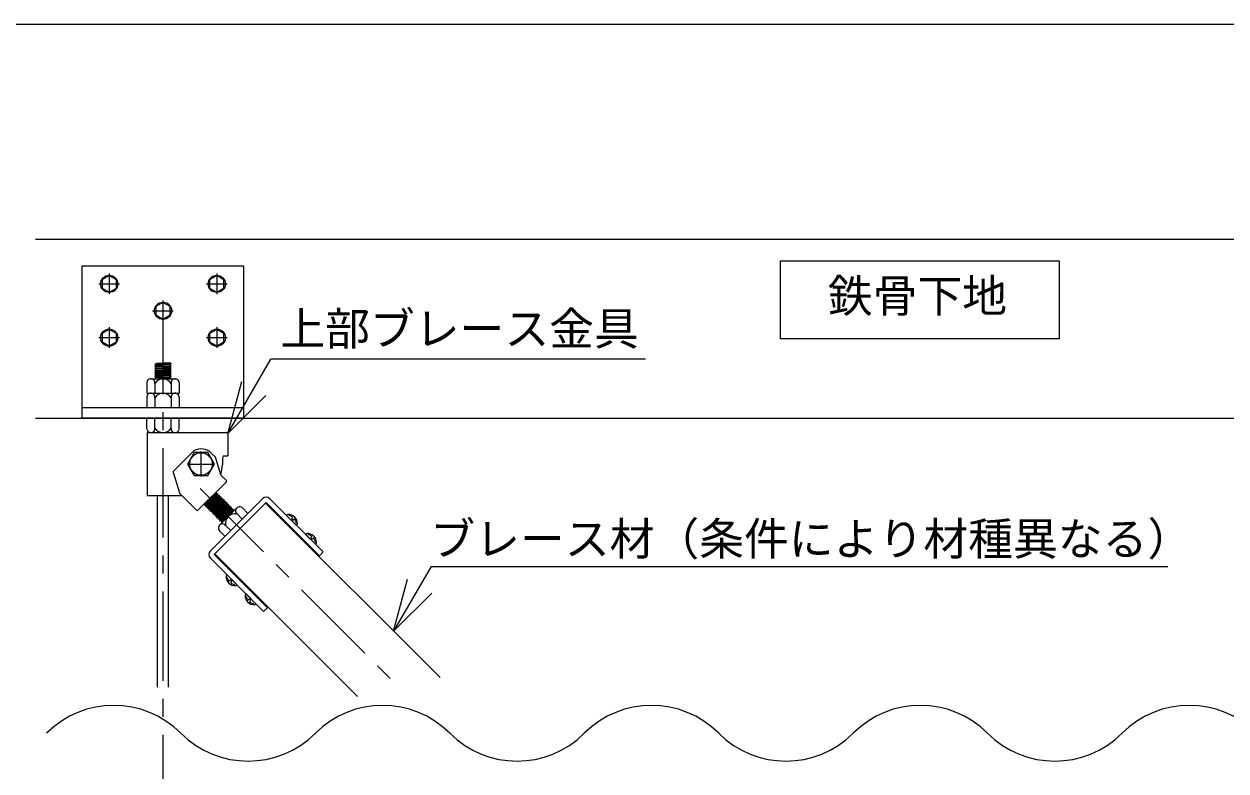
# Model space of a CAD drawing. Units: millimetres at full size, sheet at 1:10; details may follow other scales. Extents: x -2077 to 2023, y -1433 to 1417.
# Drawn here: x -260 to 410, y -370 to 47 of the extents above; entities that cross this region are included whole.
import ezdxf
from ezdxf.enums import TextEntityAlignment as Align

# ---------------------------------------------------------------- set-up
doc = ezdxf.new("R2010")
doc.units = ezdxf.units.MM
doc.header["$LTSCALE"] = 10
doc.linetypes.add('CHAIN1', pattern=[8, 5, -1, 1, -1])
for name, color, linetype, lineweight in [('1-0_断面', 7, 'Continuous', 9), ('1-1_寸法', 7, 'Continuous', 9), ('1-2_文字', 7, 'Continuous', 9), ('F-1_レイアウト', 7, 'Continuous', 9)]:
    doc.layers.add(name, color=color, linetype=linetype, lineweight=lineweight)
doc.styles.add('ＭＳ ゴシック', font='')
doc.styles.get('ＭＳ ゴシック').set_extended_font_data('MS Gothic')

msp = doc.modelspace()

# ---------------------------------------------------------------- linework, layer by layer
at = {"layer": '1-0_断面'}
for p, q in [((-253.81, -73.19), (1689.45, -73.19)), ((-227.65, -88.19), (-137.65, -88.19)), ((-212.65, -93.57), (-216.65, -95.88)), ((-212.65, -92.43), (-212.65, -103.95)), ((-208.65, -95.88), (-212.65, -93.57)), ((-152.65, -93.57), (-156.65, -95.88)), ((-152.65, -92.43), (-152.65, -103.95)), ((-148.65, -95.88), (-152.65, -93.57)), ((-137.65, -88.19), (-137.65, -173.19)), ((-218.41, -98.19), (-206.89, -98.19)), ((-216.65, -95.88), (-216.65, -100.5)), ((-216.65, -100.5), (-212.65, -102.81)), ((-212.65, -102.81), (-208.65, -100.5)), ((-208.65, -100.5), (-208.65, -95.88)), ((-158.41, -98.19), (-146.89, -98.19)), ((-156.65, -95.88), (-156.65, -100.5)), ((-156.65, -100.5), (-152.65, -102.81)), ((-152.65, -102.81), (-148.65, -100.5)), ((-148.65, -100.5), (-148.65, -95.88)), ((-188.41, -113.19), (-176.89, -113.19)), ((-182.65, -108.57), (-186.65, -110.88)), ((-186.65, -110.88), (-186.65, -115.5)), ((-182.65, -107.43), (-182.65, -118.95)), ((-178.65, -110.88), (-182.65, -108.57)), ((-178.65, -115.5), (-178.65, -110.88)), ((-186.65, -115.5), (-182.65, -117.81)), ((-182.65, -117.81), (-178.65, -115.5)), ((-212.65, -123.57), (-216.65, -125.88)), ((-216.65, -125.88), (-216.65, -130.5)), ((-212.65, -122.43), (-212.65, -133.95)), ((-208.65, -125.88), (-212.65, -123.57)), ((-208.65, -130.5), (-208.65, -125.88)), ((-152.65, -123.57), (-156.65, -125.88)), ((-156.65, -125.88), (-156.65, -130.5)), ((-152.65, -122.43), (-152.65, -133.95)), ((-148.65, -125.88), (-152.65, -123.57)), ((-148.65, -130.5), (-148.65, -125.88)), ((-218.41, -128.19), (-206.89, -128.19)), ((-216.65, -130.5), (-212.65, -132.81)), ((-212.65, -132.81), (-208.65, -130.5)), ((-158.41, -128.19), (-146.89, -128.19)), ((-156.65, -130.5), (-152.65, -132.81)), ((-152.65, -132.81), (-148.65, -130.5)), ((-187.15, -143.22), (-186.35, -143.74)), ((-187.15, -144.37), (-186.35, -144.89)), ((-187.15, -145.52), (-186.35, -146.04)), ((-187.15, -146.67), (-186.35, -147.19)), ((-178.95, -142.29), (-186.35, -142.59)), ((-178.95, -143.44), (-186.35, -143.74)), ((-178.95, -144.59), (-186.35, -144.89)), ((-178.95, -145.74), (-186.35, -146.04)), ((-178.95, -146.89), (-186.35, -147.19)), ((-178.15, -142.86), (-178.95, -142.29)), ((-178.15, -142.86), (-178.95, -143.44)), ((-178.15, -144.01), (-178.95, -143.44)), ((-178.15, -144.01), (-178.95, -144.59)), ((-178.15, -145.16), (-178.95, -144.59)), ((-178.15, -145.16), (-178.95, -145.74)), ((-178.15, -146.31), (-178.95, -145.74)), ((-178.15, -146.31), (-178.95, -146.89)), ((-178.15, -147.46), (-178.95, -146.89)), ((-178.15, -147.46), (-178.95, -148.04)), ((-191.65, -153.21), (-191.65, -159.19)), ((-189.4, -151.19), (-175.9, -151.19)), ((-187.15, -147.82), (-186.35, -148.34)), ((-187.15, -148.97), (-186.35, -149.49)), ((-187.15, -150.12), (-186.35, -150.64)), ((-187.15, -153.69), (-187.15, -159.19)), ((-187.04, -151.19), (-186.35, -150.64)), ((-178.95, -148.04), (-186.35, -148.34)), ((-178.95, -149.19), (-186.35, -149.49)), ((-178.95, -150.34), (-186.35, -150.64)), ((-178.15, -150.91), (-185.11, -151.19)), ((-178.15, -148.61), (-178.95, -148.04)), ((-178.15, -148.61), (-178.95, -149.19)), ((-178.15, -149.76), (-178.95, -149.19)), ((-178.15, -149.76), (-178.95, -150.34)), ((-178.15, -150.91), (-178.95, -150.34)), ((-178.15, -150.91), (-178.54, -151.19)), ((-178.15, -153.69), (-178.15, -159.19)), ((-173.65, -153.21), (-173.65, -159.19)), ((-191.65, -159.19), (-189.4, -159.19)), ((-189.4, -159.19), (-175.9, -159.19)), ((-175.9, -159.19), (-173.65, -159.19)), ((-227.65, -167.19), (-137.65, -167.19)), ((-191.65, -161.21), (-191.65, -167.19)), ((-187.15, -161.69), (-187.15, -167.19)), ((-178.15, -161.69), (-178.15, -167.19)), ((-173.65, -161.21), (-173.65, -167.19)), ((-253.81, -173.19), (1689.45, -173.19)), ((-191.65, -179.16), (-191.65, -173.19)), ((-187.15, -178.69), (-187.15, -173.19)), ((-178.15, -178.69), (-178.15, -173.19)), ((-173.65, -179.16), (-173.65, -173.19)), ((-191.45, -181.19), (-146.95, -181.19)), ((-191.45, -181.19), (-191.45, -216.19)), ((-189.4, -181.19), (-175.9, -181.19)), ((-146.45, -181.69), (-146.45, -194.19)), ((-176.79, -202.72), (-165.29, -191.22)), ((-161.45, -191.69), (-161.45, -205.69)), ((-155.51, -192.75), (-153.74, -194.51)), ((-148.45, -194.19), (-146.45, -194.19)), ((-168.45, -198.69), (-154.45, -198.69)), ((-150.63, -204.21), (-153.24, -195.36)), ((-149.45, -195.19), (-149.45, -199.19)), ((-176.92, -203.22), (-173.5, -214.83)), ((-150.56, -204.4), (-150.45, -204.19)), ((-150.13, -205.06), (-147.3, -207.88)), ((-163.21, -224.5), (-147.3, -208.59)), ((-153.03, -214.32), (-159.54, -221.67)), ((-153.03, -214.32), (-153.03, -215.16)), ((-191.45, -216.19), (-172.23, -216.19)), ((-185.65, -323.19), (-185.65, -216.19)), ((-179.65, -323.19), (-179.65, -216.19)), ((-173.38, -215.04), (-163.92, -224.5)), ((-153.03, -215.16), (-158.69, -221.67)), ((-152.18, -215.16), (-158.69, -222.52)), ((-151.33, -216.01), (-157.84, -223.37)), ((-150.49, -216.86), (-156.99, -224.22)), ((-127.2, -218.09), (-156.19, -247.08)), ((-149.64, -217.71), (-156.14, -225.06)), ((-148.79, -218.56), (-155.29, -225.91)), ((-147.94, -219.41), (-154.45, -226.76)), ((-125.08, -220.21), (-154.07, -249.2)), ((-147.09, -220.26), (-153.6, -227.61)), ((-146.24, -221.1), (-152.75, -228.46)), ((-125.43, -220.56), (-28.11, -317.89)), ((-125.08, -220.21), (-95.38, -249.91)), ((-145.39, -221.95), (-151.9, -229.31)), ((-151.06, -232.76), (-141.52, -223.21)), ((-144.55, -222.8), (-151.05, -230.16)), ((-143.7, -223.65), (-150.2, -231)), ((-142.85, -224.5), (-143.19, -224.88)), ((-141.34, -226.57), (-138.51, -229.4)), ((-138.5, -223.05), (-135.33, -226.22)), ((-108.18, -232.86), (-113.68, -227.36)), ((-149.35, -231), (-149.35, -231.05)), ((-147.71, -232.94), (-144.88, -235.76)), ((-110.74, -229.07), (-110.27, -228.6)), ((-109.89, -229.92), (-109.42, -229.45)), ((-151.22, -235.78), (-148.06, -238.95)), ((-97.57, -243.47), (-103.07, -237.97)), ((-100.13, -239.68), (-99.66, -239.2)), ((-99.29, -240.53), (-98.81, -240.05)), ((-156.19, -251.32), (-126.49, -281.02)), ((-154.07, -249.2), (-124.37, -278.9)), ((-153.72, -248.85), (-74.07, -328.49)), ((-141.42, -266.1), (-146.91, -260.6)), ((-145.2, -263.54), (-145.68, -264.01)), ((-144.36, -264.38), (-144.83, -264.86)), ((-130.81, -276.7), (-136.31, -271.2)), ((-134.6, -274.14), (-135.07, -274.62)), ((-133.75, -274.99), (-134.22, -275.47)), ((-124.37, -278.9), (-126.49, -281.02))]:
    msp.add_line(p, q, dxfattribs=at)
at = {"layer": '1-0_断面', "color": 4, "linetype": 'CHAIN1'}
for p, q in [((-182.65, -109.77), (-182.65, -999.44)), ((-161.97, -212.31), (-51.09, -323.19))]:
    msp.add_line(p, q, dxfattribs=at)
at = {"layer": '1-0_断面'}
for points in [[(-137.65, -173.19), (-227.65, -173.19), (-227.65, -88.19)], [(-178.15, -142.86), (-187.15, -143.22), (-186.35, -142.59)], [(-178.15, -144.01), (-187.15, -144.37), (-186.35, -143.74)], [(-178.15, -145.16), (-187.15, -145.52), (-186.35, -144.89)], [(-178.15, -146.31), (-187.15, -146.67), (-186.35, -146.04)], [(-178.15, -147.46), (-187.15, -147.82), (-186.35, -147.19)], [(-178.15, -148.61), (-187.15, -148.97), (-186.35, -148.34)], [(-178.15, -149.76), (-187.15, -150.12), (-186.35, -149.49)], [(-159.54, -220.82), (-159.54, -221.67), (-158.69, -221.67)], [(-157.84, -222.52), (-152.18, -216.01), (-151.33, -216.01), (-151.33, -216.86)], [(-156.99, -223.37), (-151.33, -216.86), (-150.49, -216.86), (-150.49, -217.71)], [(-156.14, -224.22), (-150.49, -217.71), (-149.64, -217.71), (-149.64, -218.56)], [(-155.29, -225.06), (-149.64, -218.56), (-148.79, -218.56), (-148.79, -219.41)], [(-154.45, -225.91), (-148.79, -219.41), (-147.94, -219.41), (-147.94, -220.26)], [(-153.6, -226.76), (-147.94, -220.26), (-147.09, -220.26), (-147.09, -221.1)], [(-153.03, -215.16), (-152.18, -215.16), (-152.18, -216.01)], [(-152.75, -227.61), (-147.09, -221.1), (-146.24, -221.1), (-146.24, -221.95)], [(-122.96, -218.09), (-93.26, -247.78), (-95.38, -249.91)], [(-158.69, -221.67), (-158.69, -222.52), (-157.84, -222.52)], [(-157.84, -222.52), (-157.84, -223.37), (-156.99, -223.37)], [(-156.99, -223.37), (-156.99, -224.22), (-156.14, -224.22)], [(-156.14, -224.22), (-156.14, -225.06), (-155.29, -225.06)], [(-155.29, -225.06), (-155.29, -225.91), (-154.45, -225.91)], [(-154.45, -225.91), (-154.45, -226.76), (-153.6, -226.76)], [(-153.6, -226.76), (-153.6, -227.61), (-152.75, -227.61)], [(-152.75, -227.61), (-152.75, -228.46), (-151.9, -228.46)], [(-151.9, -228.46), (-146.24, -221.95), (-145.39, -221.95), (-145.39, -222.8)], [(-151.05, -229.31), (-145.39, -222.8), (-144.55, -222.8), (-144.55, -223.65)], [(-150.2, -230.16), (-144.55, -223.65), (-143.7, -223.65), (-143.7, -224.5)], [(-149.35, -231), (-143.7, -224.5), (-142.85, -224.5), (-142.85, -224.54)], [(-151.9, -228.46), (-151.9, -229.31), (-151.05, -229.31)], [(-151.05, -229.31), (-151.05, -230.16), (-150.2, -230.16)], [(-150.2, -230.16), (-150.2, -231), (-149.35, -231)]]:
    msp.add_lwpolyline(points, dxfattribs=at)
msp.add_lwpolyline([(-165.2, -192.19), (-168.95, -198.69), (-165.2, -205.19), (-157.69, -205.19), (-153.94, -198.69), (-157.69, -192.19)], close=True, dxfattribs=at)
for centre, radius in [((-212.65, -98.19), 4.8), ((-152.65, -98.19), 4.8), ((-182.65, -113.19), 4.8), ((-212.65, -128.19), 4.8), ((-152.65, -128.19), 4.8), ((-161.45, -198.69), 6.3)]:
    msp.add_circle(centre, radius, dxfattribs=at)
for centre, radius, start, end in [((-189.4, -153.45), 2.26, 353.97439, 173.97475), ((-182.65, -156.49), 5.3, 31.89078, 148.10921), ((-175.9, -153.45), 2.26, 6.02525, 186.02559), ((-189.4, -161.45), 2.26, 353.97439, 173.97475), ((-182.65, -164.49), 5.3, 31.89078, 148.10921), ((-175.9, -161.45), 2.26, 6.02525, 186.02559), ((-189.4, -178.93), 2.26, 186.02525, 6.02561), ((-182.65, -175.89), 5.3, 211.89079, 328.10922), ((-175.9, -178.93), 2.26, 173.97441, 353.97475), ((-146.95, -181.69), 0.5, 0, 90), ((-161.45, -198.69), 8.4, 45, 117.24721), ((-148.45, -195.19), 1, 90, 180), ((-155.16, -195.93), 2, 16.43416, 45), ((-165.81, -198.52), 16.38, 339.73705, 357.64309), ((-176.44, -203.08), 0.5, 135, 196.38954), ((-148.71, -203.65), 2, 196.43416, 225), ((-147.66, -208.24), 0.5, 315, 45), ((-173.02, -214.69), 0.5, 196.38954, 225), ((-125.08, -220.21), 3, 45, 135), ((-163.57, -224.15), 0.5, 225, 315), ((-142.54, -231.73), 5.3, 76.89078, 193.10921), ((-139.92, -224.81), 2.26, 51.02525, 231.02559), ((-113.59, -227.29), 0.117, 134.01915, 216.81377), ((-112.76, -228.12), 1.28, 98.98254, 135.17889), ((-112.66, -231.84), 5, 45.00005, 93.47098), ((-111.89, -227.14), 0.431, 139.13432, 229.51186), ((-113.6, -232.78), 5.5, 53.33444, 74.92363), ((-149.46, -234.36), 2.26, 38.97439, 218.97475), ((-110.06, -229.24), 0.699, 165.81576, 284.18434), ((-110.66, -228.56), 0.394, 355.11562, 29.64836), ((-109.38, -229.84), 0.394, 60.35175, 94.89621), ((-113.6, -232.78), 5.5, 15.07422, 36.66631), ((-112.66, -231.84), 5, 356.52101, 45.00005), ((-107.96, -231.07), 0.431, 220.52147, 310.86638), ((-108.11, -232.77), 0.117, 233.61571, 315.97989), ((-108.94, -231.94), 1.28, 314.91063, 350.99127), ((-102.98, -237.9), 0.117, 134.01915, 216.81377), ((-102.15, -238.73), 1.28, 98.98254, 135.17889), ((-102.05, -242.45), 5, 45.00005, 93.47098), ((-101.28, -237.75), 0.431, 139.13432, 229.51186), ((-102.99, -243.39), 5.5, 53.33444, 74.92363), ((-99.46, -239.85), 0.699, 165.81576, 284.18434), ((-100.05, -239.17), 0.394, 355.11562, 29.64836), ((-98.78, -240.45), 0.394, 60.35175, 94.89621), ((-102.99, -243.39), 5.5, 15.07422, 36.66631), ((-102.05, -242.45), 5, 356.52101, 45.00005), ((-154.07, -249.2), 3, 135, 225), ((-97.35, -241.68), 0.431, 220.52147, 310.86638), ((-97.51, -243.37), 0.117, 233.61571, 315.97989), ((-98.33, -242.55), 1.28, 314.91063, 350.99127), ((-142.44, -261.62), 5, 176.52902, 224.99995), ((-146.16, -261.52), 1.28, 134.82111, 171.01746), ((-146.98, -260.69), 0.117, 53.18623, 135.98085), ((-147.13, -262.39), 0.431, 40.48814, 130.86568), ((-141.5, -260.68), 5.5, 195.07637, 216.66556), ((-142.44, -261.62), 5, 224.99995, 273.47899), ((-145.71, -263.62), 0.394, 240.35164, 274.88438), ((-145.03, -264.21), 0.699, 345.81566, 104.18424), ((-144.44, -264.89), 0.394, 175.10379, 209.64825), ((-141.5, -260.68), 5.5, 233.33369, 254.92578), ((-143.21, -266.32), 0.431, 319.13362, 49.47853), ((-142.34, -265.34), 1.28, 279.00873, 315.08937), ((-141.51, -266.17), 0.117, 314.02011, 36.38429), ((-131.83, -272.22), 5, 176.52902, 224.99995), ((-135.55, -272.12), 1.28, 134.82111, 171.01746), ((-136.53, -273), 0.431, 40.48814, 130.86568), ((-136.38, -271.3), 0.117, 53.18623, 135.98085), ((-130.89, -271.29), 5.5, 195.07637, 216.66556), ((-135.11, -274.23), 0.394, 240.35164, 274.88438), ((-134.43, -274.82), 0.699, 345.81566, 104.18424), ((-131.83, -272.22), 5, 224.99995, 273.47899), ((-133.83, -275.5), 0.394, 175.10379, 209.64825), ((-130.89, -271.29), 5.5, 233.33369, 254.92578), ((-132.6, -276.92), 0.431, 319.13362, 49.47853), ((-131.73, -275.95), 1.28, 279.00873, 315.08937), ((-130.9, -276.77), 0.117, 314.02011, 36.38429)]:
    msp.add_arc(centre, radius, start, end, dxfattribs=at)
at = {"layer": '1-1_寸法'}
for centre, start, end in [((-210.15, -386.43), 45, 135), ((-60.15, -386.43), 45, 135), ((89.85, -386.43), 45, 135), ((239.85, -386.43), 45, 135), ((389.85, -386.43), 45, 135), ((-135.15, -311.43), 225, 315), ((14.85, -311.43), 225, 315), ((164.85, -311.43), 225, 315), ((314.85, -311.43), 225, 315)]:
    msp.add_arc(centre, 53.03, start, end, dxfattribs=at)
at = {"layer": '1-2_文字'}
for p, q in [((161.89, -128.8), (161.89, -85.26)), ((161.89, -85.26), (317.21, -85.26)), ((317.21, -85.26), (317.21, -128.8)), ((317.21, -128.8), (161.89, -128.8)), ((-146.45, -181.69), (-122.48, -140.18)), ((86.54, -140.18), (-122.48, -140.18)), ((-146.45, -181.69), (-138.68, -152.71)), ((-146.45, -181.69), (-125.23, -160.48)), ((-33.11, -255.87), (-53.98, -292.01)), ((-33.11, -255.87), (377.98, -255.87)), ((-53.98, -292.01), (-46.21, -263.04)), ((-53.98, -292.01), (-32.76, -270.8))]:
    msp.add_line(p, q, dxfattribs=at)
at = {"layer": 'F-1_レイアウト'}
msp.add_lwpolyline([(-677.43, -1252.82), (-677.43, 46.81), (2022.57, 46.81)], dxfattribs=at)

# ---------------------------------------------------------------- texts
at = {"layer": '1-2_文字', "style": 'ＭＳ ゴシック'}
for s, p in [('鉄骨下地', (188.22, -119.49)), ('上部ブレース金具', (-117.2, -137.86)), ('ブレース材（条件により材種異なる）', (-33.52, -255.1))]:
    msp.add_text(s, height=18.33, dxfattribs=at).set_placement(p, align=Align.BOTTOM_LEFT)

doc.saveas('drawing.dxf')
